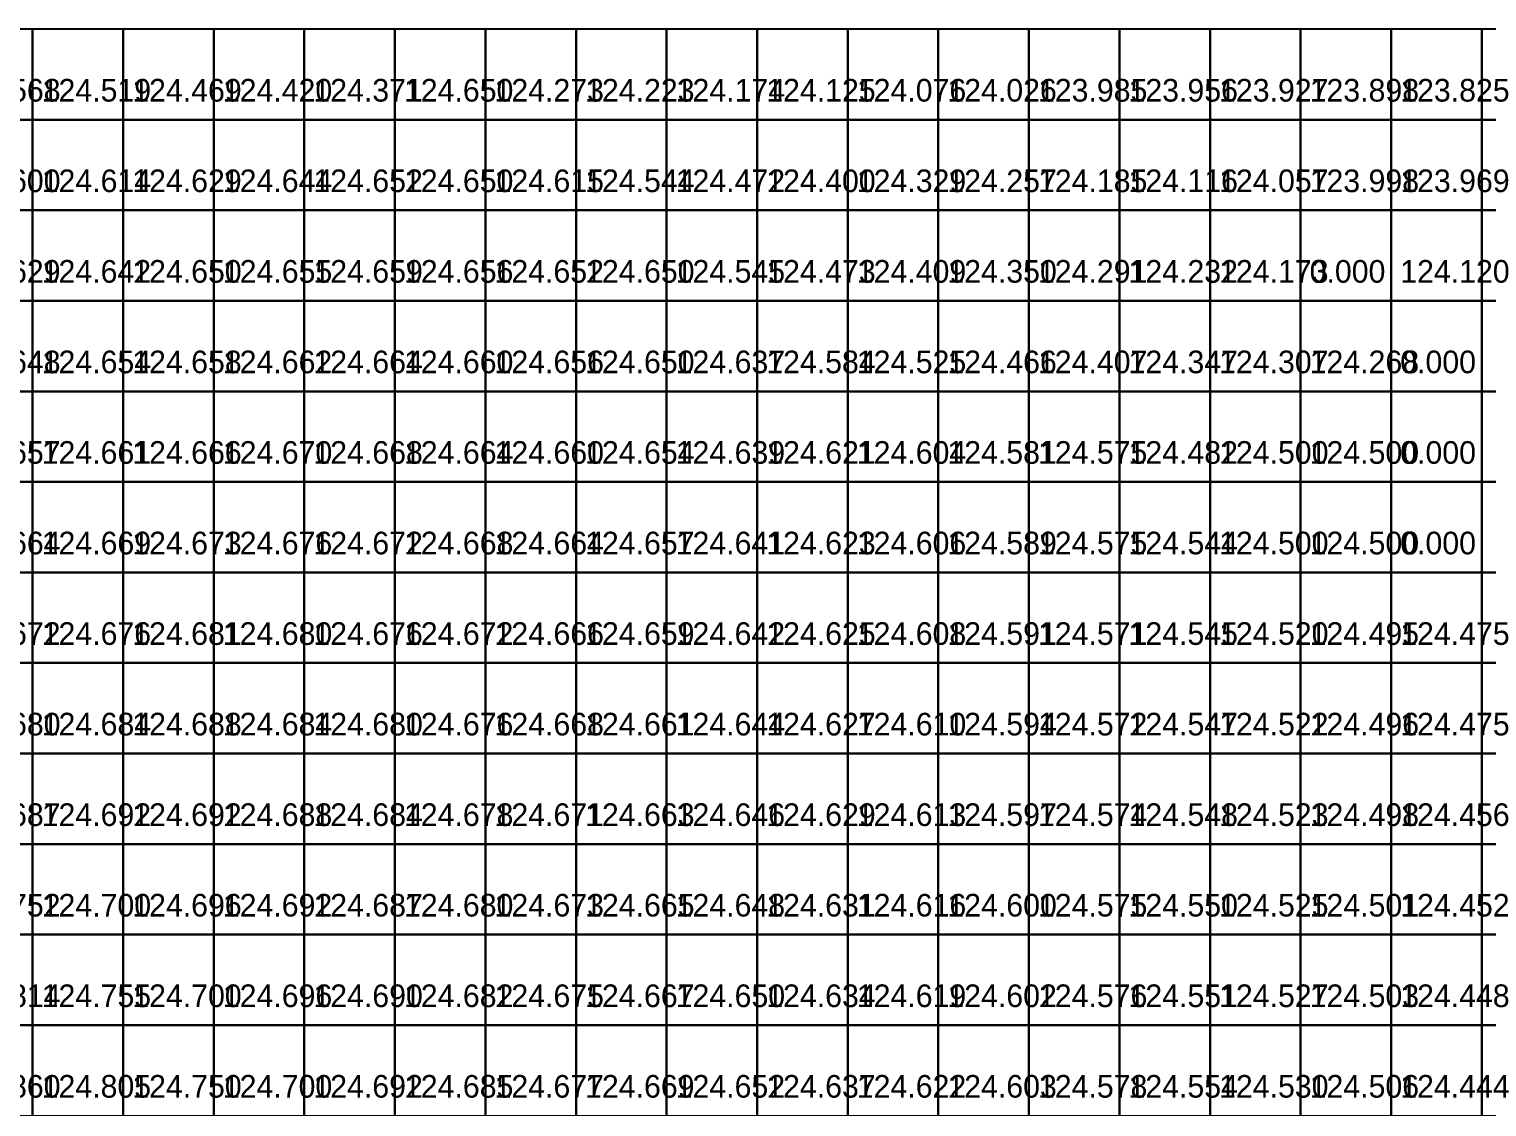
# Model space of a CAD drawing. Header units: metres. Extents: x 287857 to 287978, y 62957 to 63018.
# Drawn here: x 287919.89 to 287935.98, y 63005.93 to 63017.83 of the extents above; entities that cross this region are included whole.
import ezdxf

# ---------------------------------------------------------------- set-up
doc = ezdxf.new("R2010")
doc.units = ezdxf.units.M
for name, color, linetype, true_color in [('ARCH-BARRIER', 7, 'Continuous', 0xf87171), ('ARCH-INTERP', 7, 'Continuous', 0x64748b), ('ARCH-LEVEL-TXT', 7, 'Continuous', 0xa78bfa), ('ARCH-REAL', 7, 'Continuous', 0xa78bfa)]:
    doc.layers.add(name, color=color, linetype=linetype, true_color=true_color)

msp = doc.modelspace()

# ---------------------------------------------------------------- linework, layer by layer
at = {"layer": 'ARCH-BARRIER'}
for points in [[(287933.925, 63014.831, 0), (287934.925, 63014.831, 0), (287934.925, 63015.831, 0), (287933.925, 63015.831, 0), (287933.925, 63014.831, 0)], [(287934.925, 63013.831, 0), (287935.925, 63013.831, 0), (287935.925, 63014.831, 0), (287934.925, 63014.831, 0), (287934.925, 63013.831, 0)], [(287934.925, 63012.831, 0), (287935.925, 63012.831, 0), (287935.925, 63013.831, 0), (287934.925, 63013.831, 0), (287934.925, 63012.831, 0)], [(287934.925, 63011.831, 0), (287935.925, 63011.831, 0), (287935.925, 63012.831, 0), (287934.925, 63012.831, 0), (287934.925, 63011.831, 0)]]:
    msp.add_polyline3d(points, dxfattribs=at)
at = {"layer": 'ARCH-INTERP'}
for points in [[(287918.925, 63016.831, 124.568), (287919.925, 63016.831, 124.568), (287919.925, 63017.831, 124.568), (287918.925, 63017.831, 124.568), (287918.925, 63016.831, 124.568)], [(287919.925, 63016.831, 124.519), (287920.925, 63016.831, 124.519), (287920.925, 63017.831, 124.519), (287919.925, 63017.831, 124.519), (287919.925, 63016.831, 124.519)], [(287920.925, 63016.831, 124.469), (287921.925, 63016.831, 124.469), (287921.925, 63017.831, 124.469), (287920.925, 63017.831, 124.469), (287920.925, 63016.831, 124.469)], [(287921.925, 63016.831, 124.42), (287922.925, 63016.831, 124.42), (287922.925, 63017.831, 124.42), (287921.925, 63017.831, 124.42), (287921.925, 63016.831, 124.42)], [(287922.925, 63016.831, 124.371), (287923.925, 63016.831, 124.371), (287923.925, 63017.831, 124.371), (287922.925, 63017.831, 124.371), (287922.925, 63016.831, 124.371)], [(287924.925, 63016.831, 124.273), (287925.925, 63016.831, 124.273), (287925.925, 63017.831, 124.273), (287924.925, 63017.831, 124.273), (287924.925, 63016.831, 124.273)], [(287925.925, 63016.831, 124.223), (287926.925, 63016.831, 124.223), (287926.925, 63017.831, 124.223), (287925.925, 63017.831, 124.223), (287925.925, 63016.831, 124.223)], [(287926.925, 63016.831, 124.174), (287927.925, 63016.831, 124.174), (287927.925, 63017.831, 124.174), (287926.925, 63017.831, 124.174), (287926.925, 63016.831, 124.174)], [(287927.925, 63016.831, 124.125), (287928.925, 63016.831, 124.125), (287928.925, 63017.831, 124.125), (287927.925, 63017.831, 124.125), (287927.925, 63016.831, 124.125)], [(287928.925, 63016.831, 124.076), (287929.925, 63016.831, 124.076), (287929.925, 63017.831, 124.076), (287928.925, 63017.831, 124.076), (287928.925, 63016.831, 124.076)], [(287929.925, 63016.831, 124.026), (287930.925, 63016.831, 124.026), (287930.925, 63017.831, 124.026), (287929.925, 63017.831, 124.026), (287929.925, 63016.831, 124.026)], [(287930.925, 63016.831, 123.985), (287931.925, 63016.831, 123.985), (287931.925, 63017.831, 123.985), (287930.925, 63017.831, 123.985), (287930.925, 63016.831, 123.985)], [(287931.925, 63016.831, 123.956), (287932.925, 63016.831, 123.956), (287932.925, 63017.831, 123.956), (287931.925, 63017.831, 123.956), (287931.925, 63016.831, 123.956)], [(287932.925, 63016.831, 123.927), (287933.925, 63016.831, 123.927), (287933.925, 63017.831, 123.927), (287932.925, 63017.831, 123.927), (287932.925, 63016.831, 123.927)], [(287933.925, 63016.831, 123.898), (287934.925, 63016.831, 123.898), (287934.925, 63017.831, 123.898), (287933.925, 63017.831, 123.898), (287933.925, 63016.831, 123.898)], [(287935.925, 63016.831, 123.84), (287936.925, 63016.831, 123.84), (287936.925, 63017.831, 123.84), (287935.925, 63017.831, 123.84), (287935.925, 63016.831, 123.84)], [(287918.925, 63015.831, 124.6), (287919.925, 63015.831, 124.6), (287919.925, 63016.831, 124.6), (287918.925, 63016.831, 124.6), (287918.925, 63015.831, 124.6)], [(287919.925, 63015.831, 124.614), (287920.925, 63015.831, 124.614), (287920.925, 63016.831, 124.614), (287919.925, 63016.831, 124.614), (287919.925, 63015.831, 124.614)], [(287920.925, 63015.831, 124.629), (287921.925, 63015.831, 124.629), (287921.925, 63016.831, 124.629), (287920.925, 63016.831, 124.629), (287920.925, 63015.831, 124.629)], [(287921.925, 63015.831, 124.644), (287922.925, 63015.831, 124.644), (287922.925, 63016.831, 124.644), (287921.925, 63016.831, 124.644), (287921.925, 63015.831, 124.644)], [(287922.925, 63015.831, 124.652), (287923.925, 63015.831, 124.652), (287923.925, 63016.831, 124.652), (287922.925, 63016.831, 124.652), (287922.925, 63015.831, 124.652)], [(287924.925, 63015.831, 124.615), (287925.925, 63015.831, 124.615), (287925.925, 63016.831, 124.615), (287924.925, 63016.831, 124.615), (287924.925, 63015.831, 124.615)], [(287925.925, 63015.831, 124.544), (287926.925, 63015.831, 124.544), (287926.925, 63016.831, 124.544), (287925.925, 63016.831, 124.544), (287925.925, 63015.831, 124.544)], [(287926.925, 63015.831, 124.472), (287927.925, 63015.831, 124.472), (287927.925, 63016.831, 124.472), (287926.925, 63016.831, 124.472), (287926.925, 63015.831, 124.472)], [(287927.925, 63015.831, 124.4), (287928.925, 63015.831, 124.4), (287928.925, 63016.831, 124.4), (287927.925, 63016.831, 124.4), (287927.925, 63015.831, 124.4)], [(287928.925, 63015.831, 124.329), (287929.925, 63015.831, 124.329), (287929.925, 63016.831, 124.329), (287928.925, 63016.831, 124.329), (287928.925, 63015.831, 124.329)], [(287929.925, 63015.831, 124.257), (287930.925, 63015.831, 124.257), (287930.925, 63016.831, 124.257), (287929.925, 63016.831, 124.257), (287929.925, 63015.831, 124.257)], [(287930.925, 63015.831, 124.185), (287931.925, 63015.831, 124.185), (287931.925, 63016.831, 124.185), (287930.925, 63016.831, 124.185), (287930.925, 63015.831, 124.185)], [(287931.925, 63015.831, 124.116), (287932.925, 63015.831, 124.116), (287932.925, 63016.831, 124.116), (287931.925, 63016.831, 124.116), (287931.925, 63015.831, 124.116)], [(287932.925, 63015.831, 124.057), (287933.925, 63015.831, 124.057), (287933.925, 63016.831, 124.057), (287932.925, 63016.831, 124.057), (287932.925, 63015.831, 124.057)], [(287933.925, 63015.831, 123.998), (287934.925, 63015.831, 123.998), (287934.925, 63016.831, 123.998), (287933.925, 63016.831, 123.998), (287933.925, 63015.831, 123.998)], [(287934.925, 63015.831, 123.969), (287935.925, 63015.831, 123.969), (287935.925, 63016.831, 123.969), (287934.925, 63016.831, 123.969), (287934.925, 63015.831, 123.969)], [(287935.925, 63015.831, 123.973), (287936.925, 63015.831, 123.973), (287936.925, 63016.831, 123.973), (287935.925, 63016.831, 123.973), (287935.925, 63015.831, 123.973)], [(287918.925, 63014.831, 124.629), (287919.925, 63014.831, 124.629), (287919.925, 63015.831, 124.629), (287918.925, 63015.831, 124.629), (287918.925, 63014.831, 124.629)], [(287919.925, 63014.831, 124.642), (287920.925, 63014.831, 124.642), (287920.925, 63015.831, 124.642), (287919.925, 63015.831, 124.642), (287919.925, 63014.831, 124.642)], [(287920.925, 63014.831, 124.65), (287921.925, 63014.831, 124.65), (287921.925, 63015.831, 124.65), (287920.925, 63015.831, 124.65), (287920.925, 63014.831, 124.65)], [(287921.925, 63014.831, 124.655), (287922.925, 63014.831, 124.655), (287922.925, 63015.831, 124.655), (287921.925, 63015.831, 124.655), (287921.925, 63014.831, 124.655)], [(287922.925, 63014.831, 124.659), (287923.925, 63014.831, 124.659), (287923.925, 63015.831, 124.659), (287922.925, 63015.831, 124.659), (287922.925, 63014.831, 124.659)], [(287923.925, 63014.831, 124.656), (287924.925, 63014.831, 124.656), (287924.925, 63015.831, 124.656), (287923.925, 63015.831, 124.656), (287923.925, 63014.831, 124.656)], [(287924.925, 63014.831, 124.652), (287925.925, 63014.831, 124.652), (287925.925, 63015.831, 124.652), (287924.925, 63015.831, 124.652), (287924.925, 63014.831, 124.652)], [(287926.925, 63014.831, 124.545), (287927.925, 63014.831, 124.545), (287927.925, 63015.831, 124.545), (287926.925, 63015.831, 124.545), (287926.925, 63014.831, 124.545)], [(287927.925, 63014.831, 124.473), (287928.925, 63014.831, 124.473), (287928.925, 63015.831, 124.473), (287927.925, 63015.831, 124.473), (287927.925, 63014.831, 124.473)], [(287928.925, 63014.831, 124.409), (287929.925, 63014.831, 124.409), (287929.925, 63015.831, 124.409), (287928.925, 63015.831, 124.409), (287928.925, 63014.831, 124.409)], [(287929.925, 63014.831, 124.35), (287930.925, 63014.831, 124.35), (287930.925, 63015.831, 124.35), (287929.925, 63015.831, 124.35), (287929.925, 63014.831, 124.35)], [(287930.925, 63014.831, 124.291), (287931.925, 63014.831, 124.291), (287931.925, 63015.831, 124.291), (287930.925, 63015.831, 124.291), (287930.925, 63014.831, 124.291)], [(287931.925, 63014.831, 124.232), (287932.925, 63014.831, 124.232), (287932.925, 63015.831, 124.232), (287931.925, 63015.831, 124.232), (287931.925, 63014.831, 124.232)], [(287932.925, 63014.831, 124.173), (287933.925, 63014.831, 124.173), (287933.925, 63015.831, 124.173), (287932.925, 63015.831, 124.173), (287932.925, 63014.831, 124.173)], [(287934.925, 63014.831, 124.12), (287935.925, 63014.831, 124.12), (287935.925, 63015.831, 124.12), (287934.925, 63015.831, 124.12), (287934.925, 63014.831, 124.12)], [(287935.925, 63014.831, 124.124), (287936.925, 63014.831, 124.124), (287936.925, 63015.831, 124.124), (287935.925, 63015.831, 124.124), (287935.925, 63014.831, 124.124)], [(287918.925, 63013.831, 124.648), (287919.925, 63013.831, 124.648), (287919.925, 63014.831, 124.648), (287918.925, 63014.831, 124.648), (287918.925, 63013.831, 124.648)], [(287919.925, 63013.831, 124.654), (287920.925, 63013.831, 124.654), (287920.925, 63014.831, 124.654), (287919.925, 63014.831, 124.654), (287919.925, 63013.831, 124.654)], [(287920.925, 63013.831, 124.658), (287921.925, 63013.831, 124.658), (287921.925, 63014.831, 124.658), (287920.925, 63014.831, 124.658), (287920.925, 63013.831, 124.658)], [(287921.925, 63013.831, 124.662), (287922.925, 63013.831, 124.662), (287922.925, 63014.831, 124.662), (287921.925, 63014.831, 124.662), (287921.925, 63013.831, 124.662)], [(287922.925, 63013.831, 124.664), (287923.925, 63013.831, 124.664), (287923.925, 63014.831, 124.664), (287922.925, 63014.831, 124.664), (287922.925, 63013.831, 124.664)], [(287923.925, 63013.831, 124.66), (287924.925, 63013.831, 124.66), (287924.925, 63014.831, 124.66), (287923.925, 63014.831, 124.66), (287923.925, 63013.831, 124.66)], [(287924.925, 63013.831, 124.656), (287925.925, 63013.831, 124.656), (287925.925, 63014.831, 124.656), (287924.925, 63014.831, 124.656), (287924.925, 63013.831, 124.656)], [(287926.925, 63013.831, 124.637), (287927.925, 63013.831, 124.637), (287927.925, 63014.831, 124.637), (287926.925, 63014.831, 124.637), (287926.925, 63013.831, 124.637)], [(287927.925, 63013.831, 124.584), (287928.925, 63013.831, 124.584), (287928.925, 63014.831, 124.584), (287927.925, 63014.831, 124.584), (287927.925, 63013.831, 124.584)], [(287928.925, 63013.831, 124.525), (287929.925, 63013.831, 124.525), (287929.925, 63014.831, 124.525), (287928.925, 63014.831, 124.525), (287928.925, 63013.831, 124.525)], [(287929.925, 63013.831, 124.466), (287930.925, 63013.831, 124.466), (287930.925, 63014.831, 124.466), (287929.925, 63014.831, 124.466), (287929.925, 63013.831, 124.466)], [(287930.925, 63013.831, 124.407), (287931.925, 63013.831, 124.407), (287931.925, 63014.831, 124.407), (287930.925, 63014.831, 124.407), (287930.925, 63013.831, 124.407)], [(287931.925, 63013.831, 124.347), (287932.925, 63013.831, 124.347), (287932.925, 63014.831, 124.347), (287931.925, 63014.831, 124.347), (287931.925, 63013.831, 124.347)], [(287932.925, 63013.831, 124.307), (287933.925, 63013.831, 124.307), (287933.925, 63014.831, 124.307), (287932.925, 63014.831, 124.307), (287932.925, 63013.831, 124.307)], [(287933.925, 63013.831, 124.268), (287934.925, 63013.831, 124.268), (287934.925, 63014.831, 124.268), (287933.925, 63014.831, 124.268), (287933.925, 63013.831, 124.268)], [(287935.925, 63013.831, 124.185), (287936.925, 63013.831, 124.185), (287936.925, 63014.831, 124.185), (287935.925, 63014.831, 124.185), (287935.925, 63013.831, 124.185)], [(287918.925, 63012.831, 124.657), (287919.925, 63012.831, 124.657), (287919.925, 63013.831, 124.657), (287918.925, 63013.831, 124.657), (287918.925, 63012.831, 124.657)], [(287919.925, 63012.831, 124.661), (287920.925, 63012.831, 124.661), (287920.925, 63013.831, 124.661), (287919.925, 63013.831, 124.661), (287919.925, 63012.831, 124.661)], [(287920.925, 63012.831, 124.666), (287921.925, 63012.831, 124.666), (287921.925, 63013.831, 124.666), (287920.925, 63013.831, 124.666), (287920.925, 63012.831, 124.666)], [(287921.925, 63012.831, 124.67), (287922.925, 63012.831, 124.67), (287922.925, 63013.831, 124.67), (287921.925, 63013.831, 124.67), (287921.925, 63012.831, 124.67)], [(287922.925, 63012.831, 124.668), (287923.925, 63012.831, 124.668), (287923.925, 63013.831, 124.668), (287922.925, 63013.831, 124.668), (287922.925, 63012.831, 124.668)], [(287923.925, 63012.831, 124.664), (287924.925, 63012.831, 124.664), (287924.925, 63013.831, 124.664), (287923.925, 63013.831, 124.664), (287923.925, 63012.831, 124.664)], [(287924.925, 63012.831, 124.66), (287925.925, 63012.831, 124.66), (287925.925, 63013.831, 124.66), (287924.925, 63013.831, 124.66), (287924.925, 63012.831, 124.66)], [(287925.925, 63012.831, 124.654), (287926.925, 63012.831, 124.654), (287926.925, 63013.831, 124.654), (287925.925, 63013.831, 124.654), (287925.925, 63012.831, 124.654)], [(287926.925, 63012.831, 124.639), (287927.925, 63012.831, 124.639), (287927.925, 63013.831, 124.639), (287926.925, 63013.831, 124.639), (287926.925, 63012.831, 124.639)], [(287927.925, 63012.831, 124.621), (287928.925, 63012.831, 124.621), (287928.925, 63013.831, 124.621), (287927.925, 63013.831, 124.621), (287927.925, 63012.831, 124.621)], [(287928.925, 63012.831, 124.604), (287929.925, 63012.831, 124.604), (287929.925, 63013.831, 124.604), (287928.925, 63013.831, 124.604), (287928.925, 63012.831, 124.604)], [(287929.925, 63012.831, 124.581), (287930.925, 63012.831, 124.581), (287930.925, 63013.831, 124.581), (287929.925, 63013.831, 124.581), (287929.925, 63012.831, 124.581)], [(287931.925, 63012.831, 124.482), (287932.925, 63012.831, 124.482), (287932.925, 63013.831, 124.482), (287931.925, 63013.831, 124.482), (287931.925, 63012.831, 124.482)], [(287935.925, 63012.831, 124.238), (287936.925, 63012.831, 124.238), (287936.925, 63013.831, 124.238), (287935.925, 63013.831, 124.238), (287935.925, 63012.831, 124.238)], [(287918.925, 63011.831, 124.664), (287919.925, 63011.831, 124.664), (287919.925, 63012.831, 124.664), (287918.925, 63012.831, 124.664), (287918.925, 63011.831, 124.664)], [(287919.925, 63011.831, 124.669), (287920.925, 63011.831, 124.669), (287920.925, 63012.831, 124.669), (287919.925, 63012.831, 124.669), (287919.925, 63011.831, 124.669)], [(287920.925, 63011.831, 124.673), (287921.925, 63011.831, 124.673), (287921.925, 63012.831, 124.673), (287920.925, 63012.831, 124.673), (287920.925, 63011.831, 124.673)], [(287921.925, 63011.831, 124.676), (287922.925, 63011.831, 124.676), (287922.925, 63012.831, 124.676), (287921.925, 63012.831, 124.676), (287921.925, 63011.831, 124.676)], [(287922.925, 63011.831, 124.672), (287923.925, 63011.831, 124.672), (287923.925, 63012.831, 124.672), (287922.925, 63012.831, 124.672), (287922.925, 63011.831, 124.672)], [(287923.925, 63011.831, 124.668), (287924.925, 63011.831, 124.668), (287924.925, 63012.831, 124.668), (287923.925, 63012.831, 124.668), (287923.925, 63011.831, 124.668)], [(287924.925, 63011.831, 124.664), (287925.925, 63011.831, 124.664), (287925.925, 63012.831, 124.664), (287924.925, 63012.831, 124.664), (287924.925, 63011.831, 124.664)], [(287925.925, 63011.831, 124.657), (287926.925, 63011.831, 124.657), (287926.925, 63012.831, 124.657), (287925.925, 63012.831, 124.657), (287925.925, 63011.831, 124.657)], [(287926.925, 63011.831, 124.641), (287927.925, 63011.831, 124.641), (287927.925, 63012.831, 124.641), (287926.925, 63012.831, 124.641), (287926.925, 63011.831, 124.641)], [(287927.925, 63011.831, 124.623), (287928.925, 63011.831, 124.623), (287928.925, 63012.831, 124.623), (287927.925, 63012.831, 124.623), (287927.925, 63011.831, 124.623)], [(287928.925, 63011.831, 124.606), (287929.925, 63011.831, 124.606), (287929.925, 63012.831, 124.606), (287928.925, 63012.831, 124.606), (287928.925, 63011.831, 124.606)], [(287929.925, 63011.831, 124.589), (287930.925, 63011.831, 124.589), (287930.925, 63012.831, 124.589), (287929.925, 63012.831, 124.589), (287929.925, 63011.831, 124.589)], [(287931.925, 63011.831, 124.544), (287932.925, 63011.831, 124.544), (287932.925, 63012.831, 124.544), (287931.925, 63012.831, 124.544), (287931.925, 63011.831, 124.544)], [(287935.925, 63011.831, 124.312), (287936.925, 63011.831, 124.312), (287936.925, 63012.831, 124.312), (287935.925, 63012.831, 124.312), (287935.925, 63011.831, 124.312)], [(287918.925, 63010.831, 124.672), (287919.925, 63010.831, 124.672), (287919.925, 63011.831, 124.672), (287918.925, 63011.831, 124.672), (287918.925, 63010.831, 124.672)], [(287919.925, 63010.831, 124.676), (287920.925, 63010.831, 124.676), (287920.925, 63011.831, 124.676), (287919.925, 63011.831, 124.676), (287919.925, 63010.831, 124.676)], [(287920.925, 63010.831, 124.681), (287921.925, 63010.831, 124.681), (287921.925, 63011.831, 124.681), (287920.925, 63011.831, 124.681), (287920.925, 63010.831, 124.681)], [(287921.925, 63010.831, 124.68), (287922.925, 63010.831, 124.68), (287922.925, 63011.831, 124.68), (287921.925, 63011.831, 124.68), (287921.925, 63010.831, 124.68)], [(287922.925, 63010.831, 124.676), (287923.925, 63010.831, 124.676), (287923.925, 63011.831, 124.676), (287922.925, 63011.831, 124.676), (287922.925, 63010.831, 124.676)], [(287923.925, 63010.831, 124.672), (287924.925, 63010.831, 124.672), (287924.925, 63011.831, 124.672), (287923.925, 63011.831, 124.672), (287923.925, 63010.831, 124.672)], [(287924.925, 63010.831, 124.666), (287925.925, 63010.831, 124.666), (287925.925, 63011.831, 124.666), (287924.925, 63011.831, 124.666), (287924.925, 63010.831, 124.666)], [(287925.925, 63010.831, 124.659), (287926.925, 63010.831, 124.659), (287926.925, 63011.831, 124.659), (287925.925, 63011.831, 124.659), (287925.925, 63010.831, 124.659)], [(287926.925, 63010.831, 124.642), (287927.925, 63010.831, 124.642), (287927.925, 63011.831, 124.642), (287926.925, 63011.831, 124.642), (287926.925, 63010.831, 124.642)], [(287927.925, 63010.831, 124.625), (287928.925, 63010.831, 124.625), (287928.925, 63011.831, 124.625), (287927.925, 63011.831, 124.625), (287927.925, 63010.831, 124.625)], [(287928.925, 63010.831, 124.608), (287929.925, 63010.831, 124.608), (287929.925, 63011.831, 124.608), (287928.925, 63011.831, 124.608), (287928.925, 63010.831, 124.608)], [(287929.925, 63010.831, 124.591), (287930.925, 63010.831, 124.591), (287930.925, 63011.831, 124.591), (287929.925, 63011.831, 124.591), (287929.925, 63010.831, 124.591)], [(287930.925, 63010.831, 124.571), (287931.925, 63010.831, 124.571), (287931.925, 63011.831, 124.571), (287930.925, 63011.831, 124.571), (287930.925, 63010.831, 124.571)], [(287931.925, 63010.831, 124.545), (287932.925, 63010.831, 124.545), (287932.925, 63011.831, 124.545), (287931.925, 63011.831, 124.545), (287931.925, 63010.831, 124.545)], [(287932.925, 63010.831, 124.52), (287933.925, 63010.831, 124.52), (287933.925, 63011.831, 124.52), (287932.925, 63011.831, 124.52), (287932.925, 63010.831, 124.52)], [(287933.925, 63010.831, 124.495), (287934.925, 63010.831, 124.495), (287934.925, 63011.831, 124.495), (287933.925, 63011.831, 124.495), (287933.925, 63010.831, 124.495)], [(287935.925, 63010.831, 124.386), (287936.925, 63010.831, 124.386), (287936.925, 63011.831, 124.386), (287935.925, 63011.831, 124.386), (287935.925, 63010.831, 124.386)], [(287918.925, 63009.831, 124.68), (287919.925, 63009.831, 124.68), (287919.925, 63010.831, 124.68), (287918.925, 63010.831, 124.68), (287918.925, 63009.831, 124.68)], [(287919.925, 63009.831, 124.684), (287920.925, 63009.831, 124.684), (287920.925, 63010.831, 124.684), (287919.925, 63010.831, 124.684), (287919.925, 63009.831, 124.684)], [(287920.925, 63009.831, 124.688), (287921.925, 63009.831, 124.688), (287921.925, 63010.831, 124.688), (287920.925, 63010.831, 124.688), (287920.925, 63009.831, 124.688)], [(287921.925, 63009.831, 124.684), (287922.925, 63009.831, 124.684), (287922.925, 63010.831, 124.684), (287921.925, 63010.831, 124.684), (287921.925, 63009.831, 124.684)], [(287922.925, 63009.831, 124.68), (287923.925, 63009.831, 124.68), (287923.925, 63010.831, 124.68), (287922.925, 63010.831, 124.68), (287922.925, 63009.831, 124.68)], [(287923.925, 63009.831, 124.676), (287924.925, 63009.831, 124.676), (287924.925, 63010.831, 124.676), (287923.925, 63010.831, 124.676), (287923.925, 63009.831, 124.676)], [(287924.925, 63009.831, 124.668), (287925.925, 63009.831, 124.668), (287925.925, 63010.831, 124.668), (287924.925, 63010.831, 124.668), (287924.925, 63009.831, 124.668)], [(287925.925, 63009.831, 124.661), (287926.925, 63009.831, 124.661), (287926.925, 63010.831, 124.661), (287925.925, 63010.831, 124.661), (287925.925, 63009.831, 124.661)], [(287926.925, 63009.831, 124.644), (287927.925, 63009.831, 124.644), (287927.925, 63010.831, 124.644), (287926.925, 63010.831, 124.644), (287926.925, 63009.831, 124.644)], [(287927.925, 63009.831, 124.627), (287928.925, 63009.831, 124.627), (287928.925, 63010.831, 124.627), (287927.925, 63010.831, 124.627), (287927.925, 63009.831, 124.627)], [(287928.925, 63009.831, 124.61), (287929.925, 63009.831, 124.61), (287929.925, 63010.831, 124.61), (287928.925, 63010.831, 124.61), (287928.925, 63009.831, 124.61)], [(287929.925, 63009.831, 124.594), (287930.925, 63009.831, 124.594), (287930.925, 63010.831, 124.594), (287929.925, 63010.831, 124.594), (287929.925, 63009.831, 124.594)], [(287930.925, 63009.831, 124.572), (287931.925, 63009.831, 124.572), (287931.925, 63010.831, 124.572), (287930.925, 63010.831, 124.572), (287930.925, 63009.831, 124.572)], [(287931.925, 63009.831, 124.547), (287932.925, 63009.831, 124.547), (287932.925, 63010.831, 124.547), (287931.925, 63010.831, 124.547), (287931.925, 63009.831, 124.547)], [(287932.925, 63009.831, 124.522), (287933.925, 63009.831, 124.522), (287933.925, 63010.831, 124.522), (287932.925, 63010.831, 124.522), (287932.925, 63009.831, 124.522)], [(287933.925, 63009.831, 124.496), (287934.925, 63009.831, 124.496), (287934.925, 63010.831, 124.496), (287933.925, 63010.831, 124.496), (287933.925, 63009.831, 124.496)], [(287935.925, 63009.831, 124.411), (287936.925, 63009.831, 124.411), (287936.925, 63010.831, 124.411), (287935.925, 63010.831, 124.411), (287935.925, 63009.831, 124.411)], [(287918.925, 63008.831, 124.687), (287919.925, 63008.831, 124.687), (287919.925, 63009.831, 124.687), (287918.925, 63009.831, 124.687), (287918.925, 63008.831, 124.687)], [(287919.925, 63008.831, 124.692), (287920.925, 63008.831, 124.692), (287920.925, 63009.831, 124.692), (287919.925, 63009.831, 124.692), (287919.925, 63008.831, 124.692)], [(287920.925, 63008.831, 124.692), (287921.925, 63008.831, 124.692), (287921.925, 63009.831, 124.692), (287920.925, 63009.831, 124.692), (287920.925, 63008.831, 124.692)], [(287921.925, 63008.831, 124.688), (287922.925, 63008.831, 124.688), (287922.925, 63009.831, 124.688), (287921.925, 63009.831, 124.688), (287921.925, 63008.831, 124.688)], [(287922.925, 63008.831, 124.684), (287923.925, 63008.831, 124.684), (287923.925, 63009.831, 124.684), (287922.925, 63009.831, 124.684), (287922.925, 63008.831, 124.684)], [(287923.925, 63008.831, 124.678), (287924.925, 63008.831, 124.678), (287924.925, 63009.831, 124.678), (287923.925, 63009.831, 124.678), (287923.925, 63008.831, 124.678)], [(287924.925, 63008.831, 124.671), (287925.925, 63008.831, 124.671), (287925.925, 63009.831, 124.671), (287924.925, 63009.831, 124.671), (287924.925, 63008.831, 124.671)], [(287925.925, 63008.831, 124.663), (287926.925, 63008.831, 124.663), (287926.925, 63009.831, 124.663), (287925.925, 63009.831, 124.663), (287925.925, 63008.831, 124.663)], [(287926.925, 63008.831, 124.646), (287927.925, 63008.831, 124.646), (287927.925, 63009.831, 124.646), (287926.925, 63009.831, 124.646), (287926.925, 63008.831, 124.646)], [(287927.925, 63008.831, 124.629), (287928.925, 63008.831, 124.629), (287928.925, 63009.831, 124.629), (287927.925, 63009.831, 124.629), (287927.925, 63008.831, 124.629)], [(287928.925, 63008.831, 124.613), (287929.925, 63008.831, 124.613), (287929.925, 63009.831, 124.613), (287928.925, 63009.831, 124.613), (287928.925, 63008.831, 124.613)], [(287929.925, 63008.831, 124.597), (287930.925, 63008.831, 124.597), (287930.925, 63009.831, 124.597), (287929.925, 63009.831, 124.597), (287929.925, 63008.831, 124.597)], [(287930.925, 63008.831, 124.574), (287931.925, 63008.831, 124.574), (287931.925, 63009.831, 124.574), (287930.925, 63009.831, 124.574), (287930.925, 63008.831, 124.574)], [(287931.925, 63008.831, 124.548), (287932.925, 63008.831, 124.548), (287932.925, 63009.831, 124.548), (287931.925, 63009.831, 124.548), (287931.925, 63008.831, 124.548)], [(287932.925, 63008.831, 124.523), (287933.925, 63008.831, 124.523), (287933.925, 63009.831, 124.523), (287932.925, 63009.831, 124.523), (287932.925, 63008.831, 124.523)], [(287933.925, 63008.831, 124.498), (287934.925, 63008.831, 124.498), (287934.925, 63009.831, 124.498), (287933.925, 63009.831, 124.498), (287933.925, 63008.831, 124.498)], [(287934.925, 63008.831, 124.456), (287935.925, 63008.831, 124.456), (287935.925, 63009.831, 124.456), (287934.925, 63009.831, 124.456), (287934.925, 63008.831, 124.456)], [(287935.925, 63008.831, 124.403), (287936.925, 63008.831, 124.403), (287936.925, 63009.831, 124.403), (287935.925, 63009.831, 124.403), (287935.925, 63008.831, 124.403)], [(287918.925, 63007.831, 124.752), (287919.925, 63007.831, 124.752), (287919.925, 63008.831, 124.752), (287918.925, 63008.831, 124.752), (287918.925, 63007.831, 124.752)], [(287920.925, 63007.831, 124.696), (287921.925, 63007.831, 124.696), (287921.925, 63008.831, 124.696), (287920.925, 63008.831, 124.696), (287920.925, 63007.831, 124.696)], [(287921.925, 63007.831, 124.692), (287922.925, 63007.831, 124.692), (287922.925, 63008.831, 124.692), (287921.925, 63008.831, 124.692), (287921.925, 63007.831, 124.692)], [(287922.925, 63007.831, 124.687), (287923.925, 63007.831, 124.687), (287923.925, 63008.831, 124.687), (287922.925, 63008.831, 124.687), (287922.925, 63007.831, 124.687)], [(287923.925, 63007.831, 124.68), (287924.925, 63007.831, 124.68), (287924.925, 63008.831, 124.68), (287923.925, 63008.831, 124.68), (287923.925, 63007.831, 124.68)], [(287924.925, 63007.831, 124.673), (287925.925, 63007.831, 124.673), (287925.925, 63008.831, 124.673), (287924.925, 63008.831, 124.673), (287924.925, 63007.831, 124.673)], [(287925.925, 63007.831, 124.665), (287926.925, 63007.831, 124.665), (287926.925, 63008.831, 124.665), (287925.925, 63008.831, 124.665), (287925.925, 63007.831, 124.665)], [(287926.925, 63007.831, 124.648), (287927.925, 63007.831, 124.648), (287927.925, 63008.831, 124.648), (287926.925, 63008.831, 124.648), (287926.925, 63007.831, 124.648)], [(287927.925, 63007.831, 124.631), (287928.925, 63007.831, 124.631), (287928.925, 63008.831, 124.631), (287927.925, 63008.831, 124.631), (287927.925, 63007.831, 124.631)], [(287928.925, 63007.831, 124.616), (287929.925, 63007.831, 124.616), (287929.925, 63008.831, 124.616), (287928.925, 63008.831, 124.616), (287928.925, 63007.831, 124.616)], [(287929.925, 63007.831, 124.6), (287930.925, 63007.831, 124.6), (287930.925, 63008.831, 124.6), (287929.925, 63008.831, 124.6), (287929.925, 63007.831, 124.6)], [(287930.925, 63007.831, 124.575), (287931.925, 63007.831, 124.575), (287931.925, 63008.831, 124.575), (287930.925, 63008.831, 124.575), (287930.925, 63007.831, 124.575)], [(287931.925, 63007.831, 124.55), (287932.925, 63007.831, 124.55), (287932.925, 63008.831, 124.55), (287931.925, 63008.831, 124.55), (287931.925, 63007.831, 124.55)], [(287932.925, 63007.831, 124.525), (287933.925, 63007.831, 124.525), (287933.925, 63008.831, 124.525), (287932.925, 63008.831, 124.525), (287932.925, 63007.831, 124.525)], [(287933.925, 63007.831, 124.501), (287934.925, 63007.831, 124.501), (287934.925, 63008.831, 124.501), (287933.925, 63008.831, 124.501), (287933.925, 63007.831, 124.501)], [(287934.925, 63007.831, 124.452), (287935.925, 63007.831, 124.452), (287935.925, 63008.831, 124.452), (287934.925, 63008.831, 124.452), (287934.925, 63007.831, 124.452)], [(287935.925, 63007.831, 124.394), (287936.925, 63007.831, 124.394), (287936.925, 63008.831, 124.394), (287935.925, 63008.831, 124.394), (287935.925, 63007.831, 124.394)], [(287918.925, 63006.831, 124.814), (287919.925, 63006.831, 124.814), (287919.925, 63007.831, 124.814), (287918.925, 63007.831, 124.814), (287918.925, 63006.831, 124.814)], [(287919.925, 63006.831, 124.755), (287920.925, 63006.831, 124.755), (287920.925, 63007.831, 124.755), (287919.925, 63007.831, 124.755), (287919.925, 63006.831, 124.755)], [(287920.925, 63006.831, 124.7), (287921.925, 63006.831, 124.7), (287921.925, 63007.831, 124.7), (287920.925, 63007.831, 124.7), (287920.925, 63006.831, 124.7)], [(287921.925, 63006.831, 124.696), (287922.925, 63006.831, 124.696), (287922.925, 63007.831, 124.696), (287921.925, 63007.831, 124.696), (287921.925, 63006.831, 124.696)], [(287922.925, 63006.831, 124.69), (287923.925, 63006.831, 124.69), (287923.925, 63007.831, 124.69), (287922.925, 63007.831, 124.69), (287922.925, 63006.831, 124.69)], [(287923.925, 63006.831, 124.682), (287924.925, 63006.831, 124.682), (287924.925, 63007.831, 124.682), (287923.925, 63007.831, 124.682), (287923.925, 63006.831, 124.682)], [(287924.925, 63006.831, 124.675), (287925.925, 63006.831, 124.675), (287925.925, 63007.831, 124.675), (287924.925, 63007.831, 124.675), (287924.925, 63006.831, 124.675)], [(287925.925, 63006.831, 124.667), (287926.925, 63006.831, 124.667), (287926.925, 63007.831, 124.667), (287925.925, 63007.831, 124.667), (287925.925, 63006.831, 124.667)], [(287926.925, 63006.831, 124.65), (287927.925, 63006.831, 124.65), (287927.925, 63007.831, 124.65), (287926.925, 63007.831, 124.65), (287926.925, 63006.831, 124.65)], [(287927.925, 63006.831, 124.634), (287928.925, 63006.831, 124.634), (287928.925, 63007.831, 124.634), (287927.925, 63007.831, 124.634), (287927.925, 63006.831, 124.634)], [(287928.925, 63006.831, 124.619), (287929.925, 63006.831, 124.619), (287929.925, 63007.831, 124.619), (287928.925, 63007.831, 124.619), (287928.925, 63006.831, 124.619)], [(287929.925, 63006.831, 124.602), (287930.925, 63006.831, 124.602), (287930.925, 63007.831, 124.602), (287929.925, 63007.831, 124.602), (287929.925, 63006.831, 124.602)], [(287930.925, 63006.831, 124.576), (287931.925, 63006.831, 124.576), (287931.925, 63007.831, 124.576), (287930.925, 63007.831, 124.576), (287930.925, 63006.831, 124.576)], [(287931.925, 63006.831, 124.551), (287932.925, 63006.831, 124.551), (287932.925, 63007.831, 124.551), (287931.925, 63007.831, 124.551), (287931.925, 63006.831, 124.551)], [(287932.925, 63006.831, 124.527), (287933.925, 63006.831, 124.527), (287933.925, 63007.831, 124.527), (287932.925, 63007.831, 124.527), (287932.925, 63006.831, 124.527)], [(287933.925, 63006.831, 124.503), (287934.925, 63006.831, 124.503), (287934.925, 63007.831, 124.503), (287933.925, 63007.831, 124.503), (287933.925, 63006.831, 124.503)], [(287934.925, 63006.831, 124.448), (287935.925, 63006.831, 124.448), (287935.925, 63007.831, 124.448), (287934.925, 63007.831, 124.448), (287934.925, 63006.831, 124.448)], [(287935.925, 63006.831, 124.386), (287936.925, 63006.831, 124.386), (287936.925, 63007.831, 124.386), (287935.925, 63007.831, 124.386), (287935.925, 63006.831, 124.386)], [(287918.925, 63005.831, 124.86), (287919.925, 63005.831, 124.86), (287919.925, 63006.831, 124.86), (287918.925, 63006.831, 124.86), (287918.925, 63005.831, 124.86)], [(287919.925, 63005.831, 124.805), (287920.925, 63005.831, 124.805), (287920.925, 63006.831, 124.805), (287919.925, 63006.831, 124.805), (287919.925, 63005.831, 124.805)], [(287920.925, 63005.831, 124.75), (287921.925, 63005.831, 124.75), (287921.925, 63006.831, 124.75), (287920.925, 63006.831, 124.75), (287920.925, 63005.831, 124.75)], [(287922.925, 63005.831, 124.692), (287923.925, 63005.831, 124.692), (287923.925, 63006.831, 124.692), (287922.925, 63006.831, 124.692), (287922.925, 63005.831, 124.692)], [(287923.925, 63005.831, 124.685), (287924.925, 63005.831, 124.685), (287924.925, 63006.831, 124.685), (287923.925, 63006.831, 124.685), (287923.925, 63005.831, 124.685)], [(287924.925, 63005.831, 124.677), (287925.925, 63005.831, 124.677), (287925.925, 63006.831, 124.677), (287924.925, 63006.831, 124.677), (287924.925, 63005.831, 124.677)], [(287925.925, 63005.831, 124.669), (287926.925, 63005.831, 124.669), (287926.925, 63006.831, 124.669), (287925.925, 63006.831, 124.669), (287925.925, 63005.831, 124.669)], [(287926.925, 63005.831, 124.652), (287927.925, 63005.831, 124.652), (287927.925, 63006.831, 124.652), (287926.925, 63006.831, 124.652), (287926.925, 63005.831, 124.652)], [(287927.925, 63005.831, 124.637), (287928.925, 63005.831, 124.637), (287928.925, 63006.831, 124.637), (287927.925, 63006.831, 124.637), (287927.925, 63005.831, 124.637)], [(287928.925, 63005.831, 124.622), (287929.925, 63005.831, 124.622), (287929.925, 63006.831, 124.622), (287928.925, 63006.831, 124.622), (287928.925, 63005.831, 124.622)], [(287929.925, 63005.831, 124.603), (287930.925, 63005.831, 124.603), (287930.925, 63006.831, 124.603), (287929.925, 63006.831, 124.603), (287929.925, 63005.831, 124.603)], [(287930.925, 63005.831, 124.578), (287931.925, 63005.831, 124.578), (287931.925, 63006.831, 124.578), (287930.925, 63006.831, 124.578), (287930.925, 63005.831, 124.578)], [(287931.925, 63005.831, 124.554), (287932.925, 63005.831, 124.554), (287932.925, 63006.831, 124.554), (287931.925, 63006.831, 124.554), (287931.925, 63005.831, 124.554)], [(287932.925, 63005.831, 124.53), (287933.925, 63005.831, 124.53), (287933.925, 63006.831, 124.53), (287932.925, 63006.831, 124.53), (287932.925, 63005.831, 124.53)], [(287933.925, 63005.831, 124.506), (287934.925, 63005.831, 124.506), (287934.925, 63006.831, 124.506), (287933.925, 63006.831, 124.506), (287933.925, 63005.831, 124.506)], [(287934.925, 63005.831, 124.444), (287935.925, 63005.831, 124.444), (287935.925, 63006.831, 124.444), (287934.925, 63006.831, 124.444), (287934.925, 63005.831, 124.444)], [(287935.925, 63005.831, 124.38), (287936.925, 63005.831, 124.38), (287936.925, 63006.831, 124.38), (287935.925, 63006.831, 124.38), (287935.925, 63005.831, 124.38)]]:
    msp.add_polyline3d(points, dxfattribs=at)
at = {"layer": 'ARCH-REAL'}
for points in [[(287923.925, 63016.831, 124.65), (287924.925, 63016.831, 124.65), (287924.925, 63017.831, 124.65), (287923.925, 63017.831, 124.65), (287923.925, 63016.831, 124.65)], [(287934.925, 63016.831, 123.825), (287935.925, 63016.831, 123.825), (287935.925, 63017.831, 123.825), (287934.925, 63017.831, 123.825), (287934.925, 63016.831, 123.825)], [(287923.925, 63015.831, 124.65), (287924.925, 63015.831, 124.65), (287924.925, 63016.831, 124.65), (287923.925, 63016.831, 124.65), (287923.925, 63015.831, 124.65)], [(287925.925, 63014.831, 124.65), (287926.925, 63014.831, 124.65), (287926.925, 63015.831, 124.65), (287925.925, 63015.831, 124.65), (287925.925, 63014.831, 124.65)], [(287925.925, 63013.831, 124.65), (287926.925, 63013.831, 124.65), (287926.925, 63014.831, 124.65), (287925.925, 63014.831, 124.65), (287925.925, 63013.831, 124.65)], [(287930.925, 63012.831, 124.575), (287931.925, 63012.831, 124.575), (287931.925, 63013.831, 124.575), (287930.925, 63013.831, 124.575), (287930.925, 63012.831, 124.575)], [(287932.925, 63012.831, 124.5), (287933.925, 63012.831, 124.5), (287933.925, 63013.831, 124.5), (287932.925, 63013.831, 124.5), (287932.925, 63012.831, 124.5)], [(287933.925, 63012.831, 124.5), (287934.925, 63012.831, 124.5), (287934.925, 63013.831, 124.5), (287933.925, 63013.831, 124.5), (287933.925, 63012.831, 124.5)], [(287930.925, 63011.831, 124.575), (287931.925, 63011.831, 124.575), (287931.925, 63012.831, 124.575), (287930.925, 63012.831, 124.575), (287930.925, 63011.831, 124.575)], [(287932.925, 63011.831, 124.5), (287933.925, 63011.831, 124.5), (287933.925, 63012.831, 124.5), (287932.925, 63012.831, 124.5), (287932.925, 63011.831, 124.5)], [(287933.925, 63011.831, 124.5), (287934.925, 63011.831, 124.5), (287934.925, 63012.831, 124.5), (287933.925, 63012.831, 124.5), (287933.925, 63011.831, 124.5)], [(287934.925, 63010.831, 124.475), (287935.925, 63010.831, 124.475), (287935.925, 63011.831, 124.475), (287934.925, 63011.831, 124.475), (287934.925, 63010.831, 124.475)], [(287934.925, 63009.831, 124.475), (287935.925, 63009.831, 124.475), (287935.925, 63010.831, 124.475), (287934.925, 63010.831, 124.475), (287934.925, 63009.831, 124.475)], [(287919.925, 63007.831, 124.7), (287920.925, 63007.831, 124.7), (287920.925, 63008.831, 124.7), (287919.925, 63008.831, 124.7), (287919.925, 63007.831, 124.7)], [(287921.925, 63005.831, 124.7), (287922.925, 63005.831, 124.7), (287922.925, 63006.831, 124.7), (287921.925, 63006.831, 124.7), (287921.925, 63005.831, 124.7)]]:
    msp.add_polyline3d(points, dxfattribs=at)

# ---------------------------------------------------------------- texts
at = {"layer": 'ARCH-LEVEL-TXT'}
for s, p in [('124.568', (287919.025, 63017.031, 124.568)), ('124.519', (287920.025, 63017.031, 124.519)), ('124.469', (287921.025, 63017.031, 124.469)), ('124.420', (287922.025, 63017.031, 124.42)), ('124.371', (287923.025, 63017.031, 124.371)), ('124.650', (287924.025, 63017.031, 124.65)), ('124.273', (287925.025, 63017.031, 124.273)), ('124.223', (287926.025, 63017.031, 124.223)), ('124.174', (287927.025, 63017.031, 124.174)), ('124.125', (287928.025, 63017.031, 124.125)), ('124.076', (287929.025, 63017.031, 124.076)), ('124.026', (287930.025, 63017.031, 124.026)), ('123.985', (287931.025, 63017.031, 123.985)), ('123.956', (287932.025, 63017.031, 123.956)), ('123.927', (287933.025, 63017.031, 123.927)), ('123.898', (287934.025, 63017.031, 123.898)), ('123.825', (287935.025, 63017.031, 123.825)), ('124.600', (287919.025, 63016.031, 124.6)), ('124.614', (287920.025, 63016.031, 124.614)), ('124.629', (287921.025, 63016.031, 124.629)), ('124.644', (287922.025, 63016.031, 124.644)), ('124.652', (287923.025, 63016.031, 124.652)), ('124.650', (287924.025, 63016.031, 124.65)), ('124.615', (287925.025, 63016.031, 124.615)), ('124.544', (287926.025, 63016.031, 124.544)), ('124.472', (287927.025, 63016.031, 124.472)), ('124.400', (287928.025, 63016.031, 124.4)), ('124.329', (287929.025, 63016.031, 124.329)), ('124.257', (287930.025, 63016.031, 124.257)), ('124.185', (287931.025, 63016.031, 124.185)), ('124.116', (287932.025, 63016.031, 124.116)), ('124.057', (287933.025, 63016.031, 124.057)), ('123.998', (287934.025, 63016.031, 123.998)), ('123.969', (287935.025, 63016.031, 123.969)), ('124.629', (287919.025, 63015.031, 124.629)), ('124.642', (287920.025, 63015.031, 124.642)), ('124.650', (287921.025, 63015.031, 124.65)), ('124.655', (287922.025, 63015.031, 124.655)), ('124.659', (287923.025, 63015.031, 124.659)), ('124.656', (287924.025, 63015.031, 124.656)), ('124.652', (287925.025, 63015.031, 124.652)), ('124.650', (287926.025, 63015.031, 124.65)), ('124.545', (287927.025, 63015.031, 124.545)), ('124.473', (287928.025, 63015.031, 124.473)), ('124.409', (287929.025, 63015.031, 124.409)), ('124.350', (287930.025, 63015.031, 124.35)), ('124.291', (287931.025, 63015.031, 124.291)), ('124.232', (287932.025, 63015.031, 124.232)), ('124.173', (287933.025, 63015.031, 124.173)), ('0.000', (287934.025, 63015.031)), ('124.120', (287935.025, 63015.031, 124.12)), ('124.648', (287919.025, 63014.031, 124.648)), ('124.654', (287920.025, 63014.031, 124.654)), ('124.658', (287921.025, 63014.031, 124.658)), ('124.662', (287922.025, 63014.031, 124.662)), ('124.664', (287923.025, 63014.031, 124.664)), ('124.660', (287924.025, 63014.031, 124.66)), ('124.656', (287925.025, 63014.031, 124.656)), ('124.650', (287926.025, 63014.031, 124.65)), ('124.637', (287927.025, 63014.031, 124.637)), ('124.584', (287928.025, 63014.031, 124.584)), ('124.525', (287929.025, 63014.031, 124.525)), ('124.466', (287930.025, 63014.031, 124.466)), ('124.407', (287931.025, 63014.031, 124.407)), ('124.347', (287932.025, 63014.031, 124.347)), ('124.307', (287933.025, 63014.031, 124.307)), ('124.268', (287934.025, 63014.031, 124.268)), ('0.000', (287935.025, 63014.031)), ('124.657', (287919.025, 63013.031, 124.657)), ('124.661', (287920.025, 63013.031, 124.661)), ('124.666', (287921.025, 63013.031, 124.666)), ('124.670', (287922.025, 63013.031, 124.67)), ('124.668', (287923.025, 63013.031, 124.668)), ('124.664', (287924.025, 63013.031, 124.664)), ('124.660', (287925.025, 63013.031, 124.66)), ('124.654', (287926.025, 63013.031, 124.654)), ('124.639', (287927.025, 63013.031, 124.639)), ('124.621', (287928.025, 63013.031, 124.621)), ('124.604', (287929.025, 63013.031, 124.604)), ('124.581', (287930.025, 63013.031, 124.581)), ('124.575', (287931.025, 63013.031, 124.575)), ('124.482', (287932.025, 63013.031, 124.482)), ('124.500', (287933.025, 63013.031, 124.5)), ('124.500', (287934.025, 63013.031, 124.5)), ('0.000', (287935.025, 63013.031)), ('124.664', (287919.025, 63012.031, 124.664)), ('124.669', (287920.025, 63012.031, 124.669)), ('124.673', (287921.025, 63012.031, 124.673)), ('124.676', (287922.025, 63012.031, 124.676)), ('124.672', (287923.025, 63012.031, 124.672)), ('124.668', (287924.025, 63012.031, 124.668)), ('124.664', (287925.025, 63012.031, 124.664)), ('124.657', (287926.025, 63012.031, 124.657)), ('124.641', (287927.025, 63012.031, 124.641)), ('124.623', (287928.025, 63012.031, 124.623)), ('124.606', (287929.025, 63012.031, 124.606)), ('124.589', (287930.025, 63012.031, 124.589)), ('124.575', (287931.025, 63012.031, 124.575)), ('124.544', (287932.025, 63012.031, 124.544)), ('124.500', (287933.025, 63012.031, 124.5)), ('124.500', (287934.025, 63012.031, 124.5)), ('0.000', (287935.025, 63012.031)), ('124.672', (287919.025, 63011.031, 124.672)), ('124.676', (287920.025, 63011.031, 124.676)), ('124.681', (287921.025, 63011.031, 124.681)), ('124.680', (287922.025, 63011.031, 124.68)), ('124.676', (287923.025, 63011.031, 124.676)), ('124.672', (287924.025, 63011.031, 124.672)), ('124.666', (287925.025, 63011.031, 124.666)), ('124.659', (287926.025, 63011.031, 124.659)), ('124.642', (287927.025, 63011.031, 124.642)), ('124.625', (287928.025, 63011.031, 124.625)), ('124.608', (287929.025, 63011.031, 124.608)), ('124.591', (287930.025, 63011.031, 124.591)), ('124.571', (287931.025, 63011.031, 124.571)), ('124.545', (287932.025, 63011.031, 124.545)), ('124.520', (287933.025, 63011.031, 124.52)), ('124.495', (287934.025, 63011.031, 124.495)), ('124.475', (287935.025, 63011.031, 124.475)), ('124.680', (287919.025, 63010.031, 124.68)), ('124.684', (287920.025, 63010.031, 124.684)), ('124.688', (287921.025, 63010.031, 124.688)), ('124.684', (287922.025, 63010.031, 124.684)), ('124.680', (287923.025, 63010.031, 124.68)), ('124.676', (287924.025, 63010.031, 124.676)), ('124.668', (287925.025, 63010.031, 124.668)), ('124.661', (287926.025, 63010.031, 124.661)), ('124.644', (287927.025, 63010.031, 124.644)), ('124.627', (287928.025, 63010.031, 124.627)), ('124.610', (287929.025, 63010.031, 124.61)), ('124.594', (287930.025, 63010.031, 124.594)), ('124.572', (287931.025, 63010.031, 124.572)), ('124.547', (287932.025, 63010.031, 124.547)), ('124.522', (287933.025, 63010.031, 124.522)), ('124.496', (287934.025, 63010.031, 124.496)), ('124.475', (287935.025, 63010.031, 124.475)), ('124.687', (287919.025, 63009.031, 124.687)), ('124.692', (287920.025, 63009.031, 124.692)), ('124.692', (287921.025, 63009.031, 124.692)), ('124.688', (287922.025, 63009.031, 124.688)), ('124.684', (287923.025, 63009.031, 124.684)), ('124.678', (287924.025, 63009.031, 124.678)), ('124.671', (287925.025, 63009.031, 124.671)), ('124.663', (287926.025, 63009.031, 124.663)), ('124.646', (287927.025, 63009.031, 124.646)), ('124.629', (287928.025, 63009.031, 124.629)), ('124.613', (287929.025, 63009.031, 124.613)), ('124.597', (287930.025, 63009.031, 124.597)), ('124.574', (287931.025, 63009.031, 124.574)), ('124.548', (287932.025, 63009.031, 124.548)), ('124.523', (287933.025, 63009.031, 124.523)), ('124.498', (287934.025, 63009.031, 124.498)), ('124.456', (287935.025, 63009.031, 124.456)), ('124.752', (287919.025, 63008.031, 124.752)), ('124.700', (287920.025, 63008.031, 124.7)), ('124.696', (287921.025, 63008.031, 124.696)), ('124.692', (287922.025, 63008.031, 124.692)), ('124.687', (287923.025, 63008.031, 124.687)), ('124.680', (287924.025, 63008.031, 124.68)), ('124.673', (287925.025, 63008.031, 124.673)), ('124.665', (287926.025, 63008.031, 124.665)), ('124.648', (287927.025, 63008.031, 124.648)), ('124.631', (287928.025, 63008.031, 124.631)), ('124.616', (287929.025, 63008.031, 124.616)), ('124.600', (287930.025, 63008.031, 124.6)), ('124.575', (287931.025, 63008.031, 124.575)), ('124.550', (287932.025, 63008.031, 124.55)), ('124.525', (287933.025, 63008.031, 124.525)), ('124.501', (287934.025, 63008.031, 124.501)), ('124.452', (287935.025, 63008.031, 124.452)), ('124.814', (287919.025, 63007.031, 124.814)), ('124.755', (287920.025, 63007.031, 124.755)), ('124.700', (287921.025, 63007.031, 124.7)), ('124.696', (287922.025, 63007.031, 124.696)), ('124.690', (287923.025, 63007.031, 124.69)), ('124.682', (287924.025, 63007.031, 124.682)), ('124.675', (287925.025, 63007.031, 124.675)), ('124.667', (287926.025, 63007.031, 124.667)), ('124.650', (287927.025, 63007.031, 124.65)), ('124.634', (287928.025, 63007.031, 124.634)), ('124.619', (287929.025, 63007.031, 124.619)), ('124.602', (287930.025, 63007.031, 124.602)), ('124.576', (287931.025, 63007.031, 124.576)), ('124.551', (287932.025, 63007.031, 124.551)), ('124.527', (287933.025, 63007.031, 124.527)), ('124.503', (287934.025, 63007.031, 124.503)), ('124.448', (287935.025, 63007.031, 124.448)), ('124.860', (287919.025, 63006.031, 124.86)), ('124.805', (287920.025, 63006.031, 124.805)), ('124.750', (287921.025, 63006.031, 124.75)), ('124.700', (287922.025, 63006.031, 124.7)), ('124.692', (287923.025, 63006.031, 124.692)), ('124.685', (287924.025, 63006.031, 124.685)), ('124.677', (287925.025, 63006.031, 124.677)), ('124.669', (287926.025, 63006.031, 124.669)), ('124.652', (287927.025, 63006.031, 124.652)), ('124.637', (287928.025, 63006.031, 124.637)), ('124.622', (287929.025, 63006.031, 124.622)), ('124.603', (287930.025, 63006.031, 124.603)), ('124.578', (287931.025, 63006.031, 124.578)), ('124.554', (287932.025, 63006.031, 124.554)), ('124.530', (287933.025, 63006.031, 124.53)), ('124.506', (287934.025, 63006.031, 124.506)), ('124.444', (287935.025, 63006.031, 124.444))]:
    msp.add_text(s, height=0.25, dxfattribs=at).set_placement(p)

doc.saveas('drawing.dxf')
